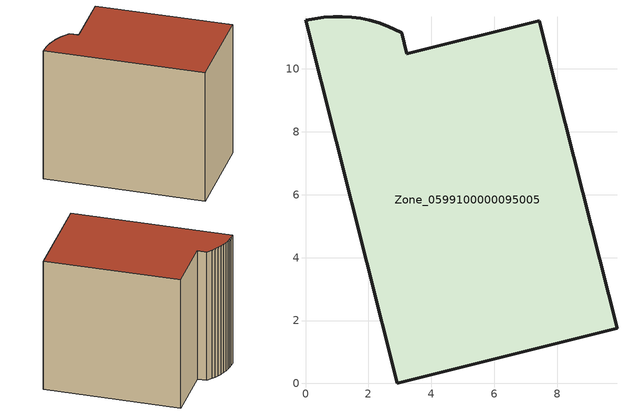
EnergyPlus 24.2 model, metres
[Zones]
Zone_0599100000095005
 floor ground (C_G): 1.47,11.64 1.76,11.6 2.05,11.54 2.33,11.46 2.61,11.36 3.06,11.15 3.22,10.49 7.42,11.53 9.9,1.75 2.91,0 0,11.54 0.29,11.6 0.58,11.64 0.88,11.66 1.17,11.66 z0
 wall outside (C_F): 7.42,11.53 3.22,10.49 3.06,11.15 2.61,11.36 2.33,11.46 2.05,11.54 1.76,11.6 1.47,11.64 1.17,11.66 0.88,11.66 0.58,11.64 0.29,11.6 0,11.54 2.91,0 9.9,1.75 7.42,11.53 z0:10.41
 roof outside (C_R): 0.58,11.64 0.29,11.6 0,11.54 2.91,0 9.9,1.75 7.42,11.53 3.22,10.49 3.06,11.15 2.61,11.36 2.33,11.46 2.05,11.54 1.76,11.6 1.47,11.64 1.17,11.66 0.88,11.66 z10.41
[BUILDING]
Pand.0599100000095005: North Axis=0; Terrain=City; Loads Convergence Tolerance Value=0.04; Temperature Convergence Tolerance Value=0.4; Solar Distribution=FullExterior; Maximum Number of Warmup Days=25; Minimum Number of Warmup Days=1
[Site:Location]
Rotterdam.The.Hague.AP_ZH_NLD Design_Conditions: Latitude=51.96; Longitude=4.45; Time Zone=1; Elevation=-4.5
[SITE:GROUNDTEMPERATURE:BUILDINGSURFACE]
18, 18, 18, 18, 18, 18, 18, 18, 18, 18, 18, 18
[MATERIAL] Thermal Absorptance=0.9; Solar Absorptance=0.7; Visible Absorptance=0.7
Name | Roughness | Thickness | Conductivity | Density | Specific Heat
G.TI.1992-2005 | MediumSmooth | 0.15 | 0.06 | 540 | 1210
F.TI.1992-2005 | Rough | 0.3 | 0.12 | 1920 | 840
R.TI.1992-2005 | MediumRough | 0.2 | 0.08 | 1500 | 1000
[CONSTRUCTION]
C_G: G.TI.1992-2005
C_F: F.TI.1992-2005
C_R: R.TI.1992-2005
[ZONE]
Zone_0599100000095005: Type=1; Multiplier=1; Ceiling Height=Autocalculate; Volume=Autocalculate; Floor Area=autocalculate; Part of Total Floor Area=Yes
[ZONEINFILTRATION:DESIGNFLOWRATE]
Infil_Zone_0599100000095005: Zone or ZoneList or Space or SpaceList=Zone_0599100000095005; Schedule=AlwaysOn; Design Flow Rate Calculation Method=Flow/Area; Flow Rate per Floor Area=0.0015; Constant Term Coefficient=1; Temperature Term Coefficient=0; Velocity Term Coefficient=0; Velocity Squared Term Coefficient=0
[HVACTEMPLATE:ZONE:IDEALLOADSAIRSYSTEM]
Zone_0599100000095005: Maximum Heating Supply Air Temperature=50; Minimum Cooling Supply Air Temperature=13; Maximum Heating Supply Air Humidity Ratio=0.0156; Minimum Cooling Supply Air Humidity Ratio=0.0077; Heating Limit=NoLimit; Cooling Limit=NoLimit; Dehumidification Control Type=ConstantSensibleHeatRatio; Cooling Sensible Heat Ratio=0.7; Dehumidification Setpoint=60; Humidification Control Type=None; Humidification Setpoint=30; Outdoor Air Method=None; Outdoor Air Flow Rate per Person=0.00944; Outdoor Air Flow Rate per Zone Floor Area=0; Outdoor Air Flow Rate per Zone=0; Demand Controlled Ventilation Type=None; Outdoor Air Economizer Type=NoEconomizer; Heat Recovery Type=None; Sensible Heat Recovery Effectiveness=0.7; Latent Heat Recovery Effectiveness=0.65
[ZONECONTROL:THERMOSTAT]
ThermostatControl_Zone_0599100000095005: Zone or ZoneList=Zone_0599100000095005; Control Type Schedule=DualSetpointControlType; Control 1=Thermostat_Zone_0599100000095005; Temperature Difference Between Cutout And Setpoint=0
[THERMOSTATSETPOINT:DUALSETPOINT]
Thermostat_Zone_0599100000095005: Heating Setpoint Temperature Schedule=HeatingSetpoint_Zone_0599100000095005; Cooling Setpoint Temperature Schedule=CoolingSetpoint_Zone_0599100000095005
[SCHEDULE:COMPACT]
HeatingSetpoint_Zone_0599100000095005: Through: 12/31, For: AllDays, Until: 24:00, 21
CoolingSetpoint_Zone_0599100000095005: Through: 12/31, For: AllDays, Until: 24:00, 24
DualSetpointControlType: Through: 12/31, For: AllDays, Until: 24:00, 4
AlwaysOn: Through: 12/31, For: AllDays, Until: 24:00, 1
